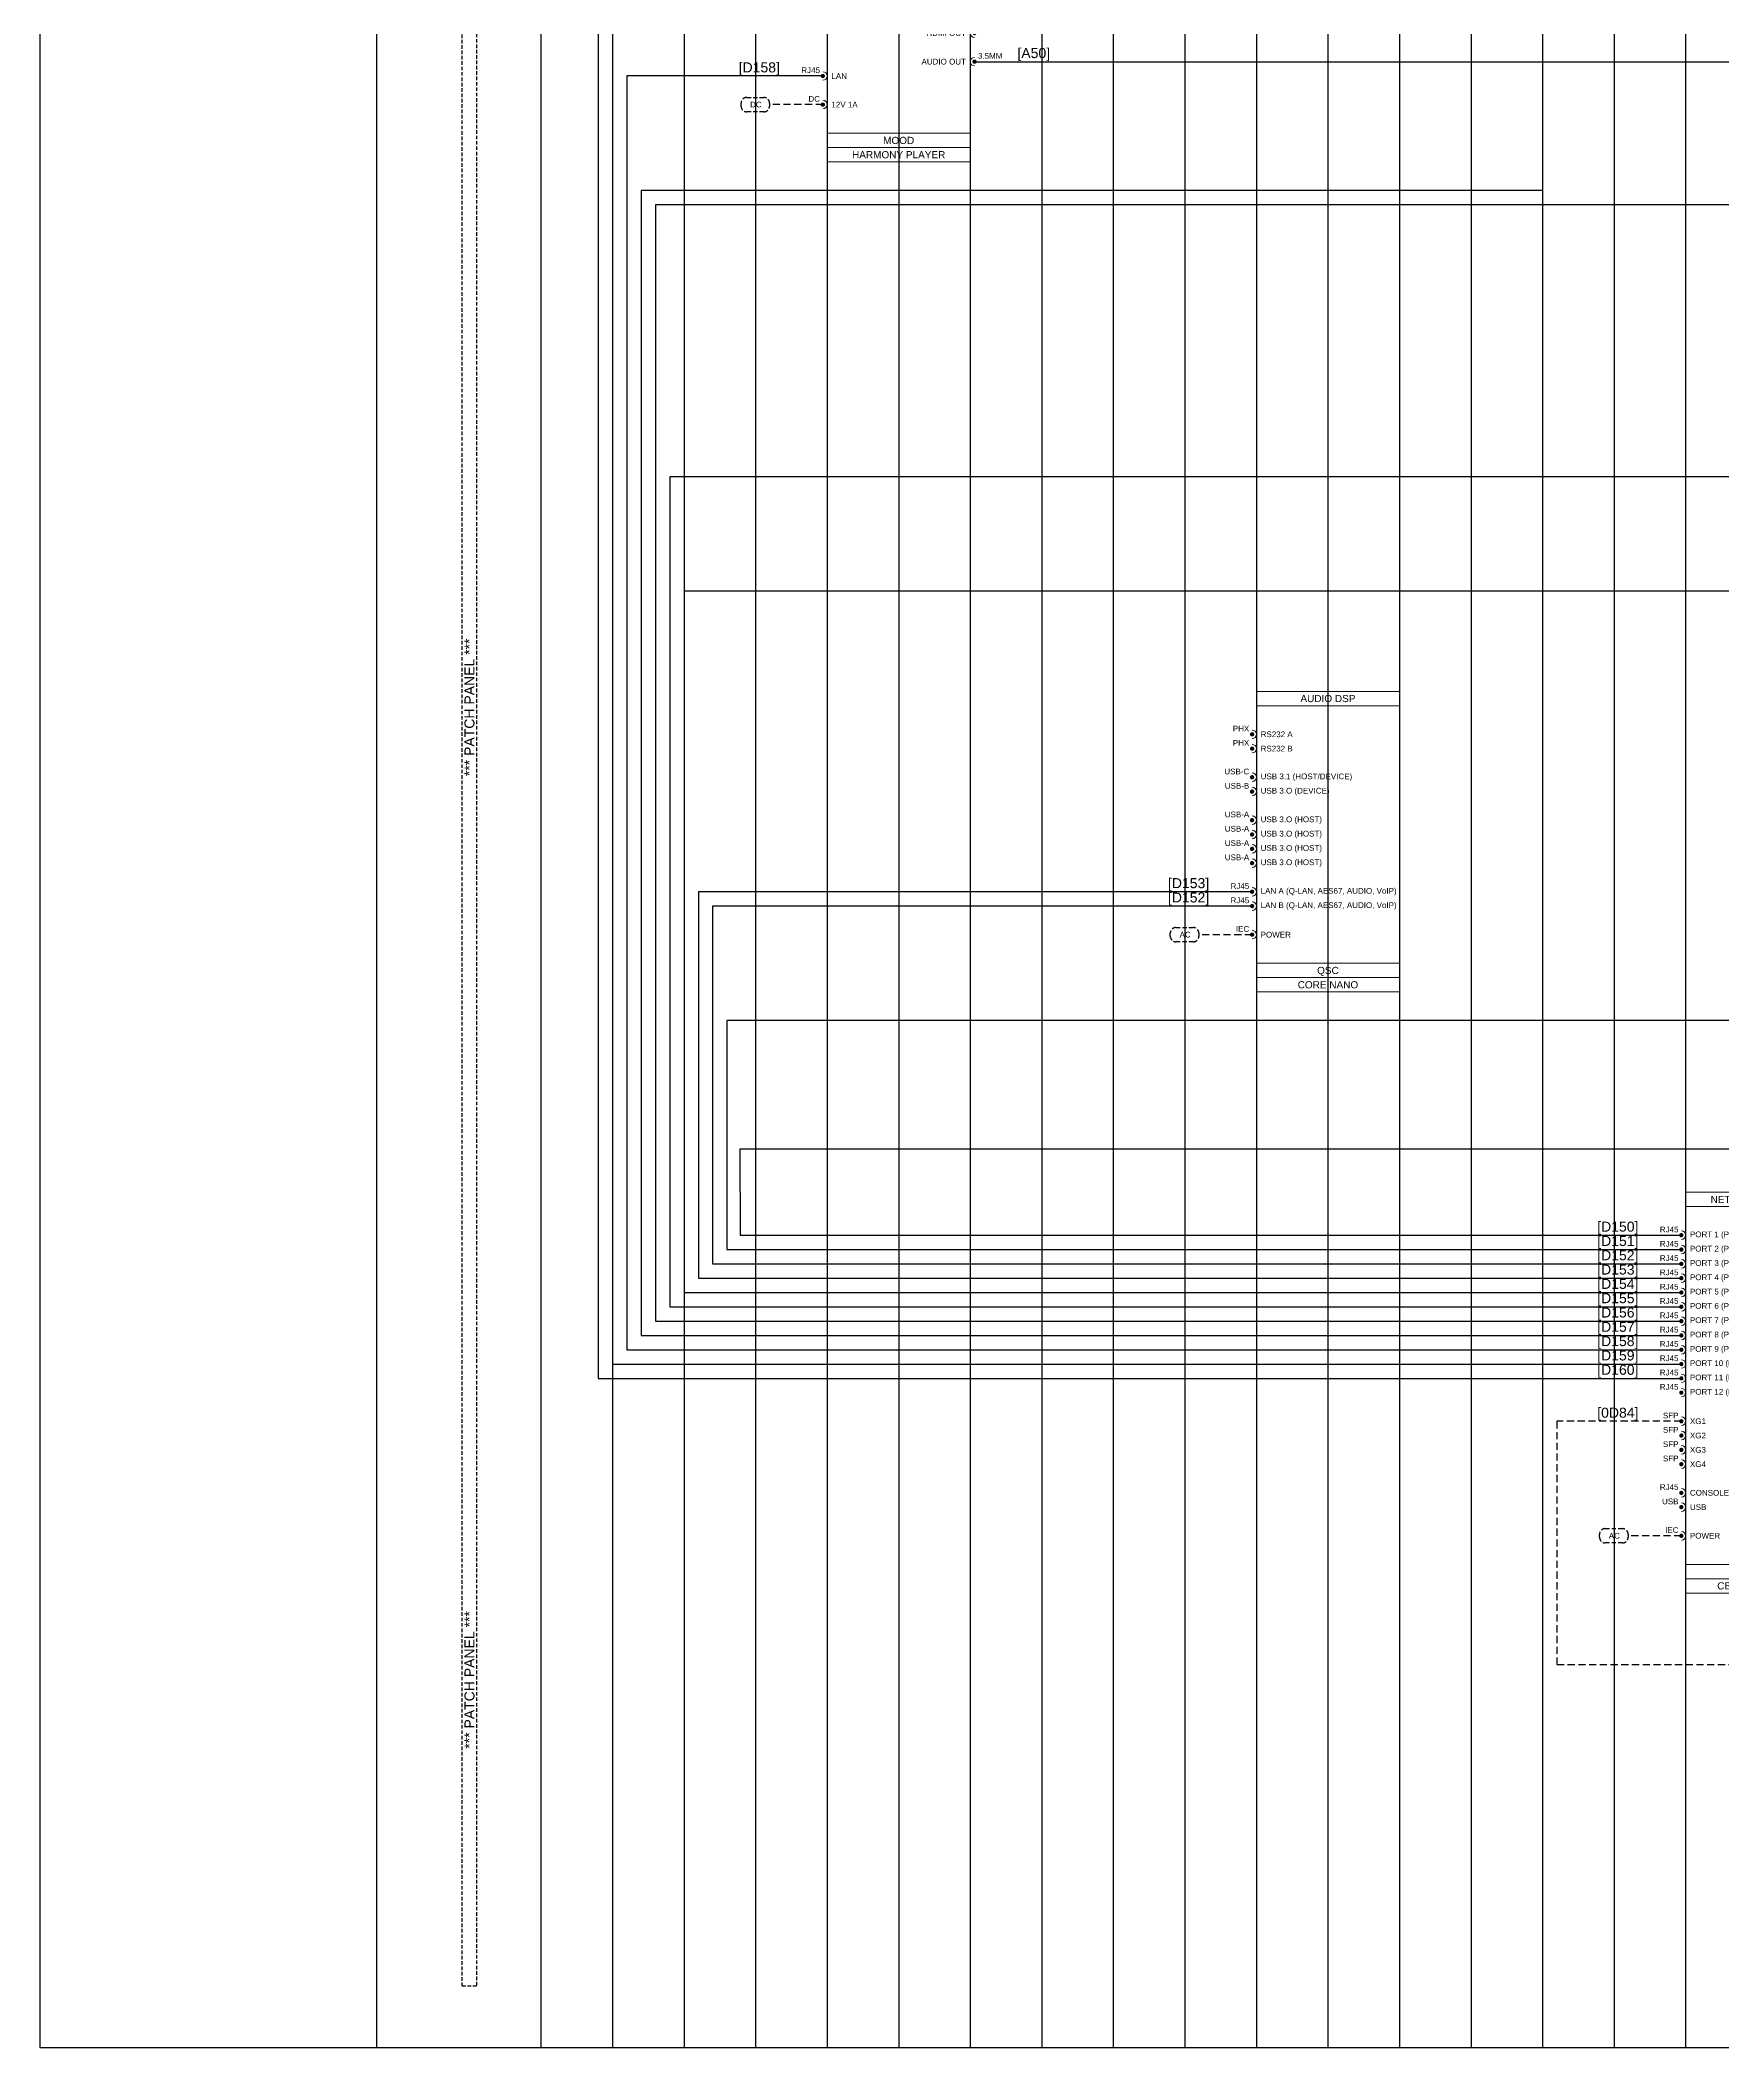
# Model space of a CAD drawing. Header units: millimetres. Extents: x -71336 to -33468, y -26189 to 22712.
# Drawn here: x -43835 to -43247, y -23452 to -22751 of the extents above; entities that cross this region are included whole.
import ezdxf
from ezdxf.enums import TextEntityAlignment as Align
from ezdxf.lldxf.tags import DXFTag

# ---------------------------------------------------------------- set-up
doc = ezdxf.new("R2010")
doc.units = ezdxf.units.MM
doc.linetypes.add('DASHED', pattern=[0.75, 0.5, -0.25])
doc.linetypes.add('DASHED2', pattern=[0.375, 0.25, -0.125])
for name, color, linetype in [('SC - 3 Core Flex', 7, 'DASHED'), ('SC - Cat - Green - Data', 84, 'Continuous'), ('SC - Cat - Green - Data - DANTE', 84, 'DANTE'), ('SC - Cat - Green - Data - DS', 84, 'DS'), ('SC - Cat - Green - Data - QLAN', 84, 'QLAN'), ('SC - Fibre', 170, 'DASHED'), ('SC - Starquad', 4, 'Continuous'), ('SC - Text', 7, 'Continuous'), ('Text', 7, 'Continuous')]:
    doc.layers.add(name, color=color, linetype=linetype)
doc.layers.add('SC - Equipment', color=7, linetype='Continuous', lineweight=13)
doc.layers.add('SC - Xlines', color=252, linetype='Continuous', plot=False)
doc.styles.add('ARIAL', font='arial.ttf')
doc.styles.get("Standard").update_dxf_attribs({"font": 'arial.ttf', "height": 35})
tags = doc.linetypes.add('DANTE', pattern='A,3.745209,-0.071128,["DANTE",ARIAL,S=0.5,R=0,X=0,Y=-0.25],-2.454793,3.728871', length=10.000001).pattern_tags.tags
tags[6] = DXFTag(74, 10)
tags = doc.linetypes.add('DS', pattern='A,1.939444,-0.075392,["DS",ARIAL,S=0.5,R=0,X=0,Y=-0.25],-1.06308,1.922084', length=5).pattern_tags.tags
tags[6] = DXFTag(74, 10)
tags = doc.linetypes.add('QLAN', pattern='A,3.942001,-0.106942,["QLAN",ARIAL,S=0.5,R=0,X=0,Y=-0.25],-1.981735,3.969322', length=10).pattern_tags.tags
tags[6] = DXFTag(74, 10)

# ---------------------------------------------------------------- blocks, each defined once
blk = doc.blocks.new('Cisco CBS350-24FP-4X - SCHEMATIC')
at = {"layer": 'SC - Equipment'}
for p, q in [((-25, 0), (25, 0)), ((-25, -140), (-25, 0)), ((25, 0), (25, -140)), ((25, -5), (-25, -5)), ((25, -130), (-25, -130)), ((25, -130), (-25, -130)), ((25, -135), (-25, -135)), ((25, -135), (-25, -135)), ((25, -135), (-25, -135)), ((25, -140), (-25, -140))]:
    blk.add_line(p, q, dxfattribs=at)
at = {"layer": 'SC - Equipment', "const_width": 0.7}
for points in [[(-26.1, -15, 1), (-26.9, -15, 1)], [(-26.1, -20, 1), (-26.9, -20, 1)], [(26.1, -15, -1), (26.9, -15, -1)], [(26.1, -20, -1), (26.9, -20, -1)], [(-26.1, -25, 1), (-26.9, -25, 1)], [(26.1, -25, -1), (26.9, -25, -1)], [(-26.1, -30, 1), (-26.9, -30, 1)], [(-26.1, -35, 1), (-26.9, -35, 1)], [(26.1, -30, -1), (26.9, -30, -1)], [(26.1, -35, -1), (26.9, -35, -1)], [(-26.1, -40, 1), (-26.9, -40, 1)], [(26.1, -40, -1), (26.9, -40, -1)], [(-26.1, -45, 1), (-26.9, -45, 1)], [(26.1, -45, -1), (26.9, -45, -1)], [(-26.1, -50, 1), (-26.9, -50, 1)], [(-26.1, -55, 1), (-26.9, -55, 1)], [(26.1, -50, -1), (26.9, -50, -1)], [(26.1, -55, -1), (26.9, -55, -1)], [(-26.1, -60, 1), (-26.9, -60, 1)], [(26.1, -60, -1), (26.9, -60, -1)], [(-26.1, -65, 1), (-26.9, -65, 1)], [(-26.1, -70, 1), (-26.9, -70, 1)], [(26.1, -65, -1), (26.9, -65, -1)], [(26.1, -70, -1), (26.9, -70, -1)], [(-26.1, -80, 1), (-26.9, -80, 1)], [(-26.1, -85, 1), (-26.9, -85, 1)], [(-26.1, -90, 1), (-26.9, -90, 1)], [(-26.1, -95, 1), (-26.9, -95, 1)], [(-26.1, -105, 1), (-26.9, -105, 1)], [(-26.1, -110, 1), (-26.9, -110, 1)], [(-26.1, -120, 1), (-26.9, -120, 1)]]:
    blk.add_lwpolyline(points, format="xyb", close=True, dxfattribs=at)
at = {"layer": 'SC - Equipment'}
for centre, start, end in [((-26.5, -15), 270, 90), ((26.5, -15), 90, 270), ((-26.5, -20), 270, 90), ((26.5, -20), 90, 270), ((-26.5, -25), 270, 90), ((26.5, -25), 90, 270), ((-26.5, -30), 270, 90), ((-26.5, -35), 270, 90), ((26.5, -30), 90, 270), ((26.5, -35), 90, 270), ((-26.5, -40), 270, 90), ((26.5, -40), 90, 270), ((-26.5, -45), 270, 90), ((-26.5, -50), 270, 90), ((26.5, -45), 90, 270), ((26.5, -50), 90, 270), ((-26.5, -55), 270, 90), ((26.5, -55), 90, 270), ((-26.5, -60), 270, 90), ((26.5, -60), 90, 270), ((-26.5, -65), 270, 90), ((-26.5, -70), 270, 90), ((26.5, -65), 90, 270), ((26.5, -70), 90, 270), ((-26.5, -80), 270, 90), ((-26.5, -85), 270, 90), ((-26.5, -90), 270, 90), ((-26.5, -95), 270, 90), ((-26.5, -105), 270, 90), ((-26.5, -110), 270, 90), ((-26.5, -120), 270, 90)]:
    blk.add_arc(centre, 1.5, start, end, dxfattribs=at)
at = {"ltscale": 5}
for tag, p in [('DESCRIPTION', (0, -2.5)), ('MAKE', (0, -132.5)), ('MODEL', (0, -137.5))]:
    blk.add_attdef(tag, text='', height=2.5, dxfattribs=at).set_placement(p, align=Align.MIDDLE_CENTER)
at = {"ltscale": 5, "flags": 1}
for tag, p in [('ROOM_TYPE', (45, -5)), ('LOCATION', (45, -10)), ('RACK_EQUIPMENT_(Y/N)', (45, -15)), ('IP_(Y/N)', (45, -30)), ('POE(WATT)', (45, -35)), ('AMP(@240V)', (45, -40)), ('WATT', (45, -45)), ('BTU/H', (45, -50)), ('WEIGHT(KG)', (45, -55)), ('TRANSFORMER_TAPS', (45, -60))]:
    blk.add_attdef(tag, p, '', height=2.5, dxfattribs=at)
blk.add_attdef('BRACKET', text='', height=2.5, dxfattribs=at).set_placement((0, -127.5), align=Align.MIDDLE_CENTER)
at = {"layer": 'SC - Equipment', "ltscale": 5, "char_height": 2}
for s, insert, width, attachment_point in [('RJ45', (-27.5, -13), 5.7736, 6), ('PORT 1 (POE+)', (-23.5, -15), 23.5, 4), ('PORT 13 (POE+)', (23.5, -15), 23.5, 6), ('RJ45', (27.72, -13), 7.1748, 4), ('RJ45', (-27.5, -18), 5.7736, 6), ('PORT 2 (POE+)', (-23.5, -20), 23.5, 4), ('PORT 14 (POE+)', (23.5, -20), 23.5, 6), ('RJ45', (27.72, -18), 7.1748, 4), ('RJ45', (-27.5, -23), 5.7736, 6), ('RJ45', (-27.5, -28), 5.7736, 6), ('PORT 3 (POE+)', (-23.5, -25), 23.5, 4), ('PORT 15 (POE+)', (23.5, -25), 23.5, 6), ('RJ45', (27.72, -23), 7.1748, 4), ('RJ45', (27.72, -28), 7.1748, 4), ('RJ45', (-27.5, -33), 5.7736, 6), ('PORT 4 (POE+)', (-23.5, -30), 23.5, 4), ('PORT 5 (POE+)', (-23.5, -35), 23.5, 4), ('PORT 16 (POE+)', (23.5, -30), 23.5, 6), ('PORT 17 (POE+)', (23.5, -35), 23.5, 6), ('RJ45', (27.72, -33), 7.1748, 4), ('RJ45', (-27.5, -38), 5.7736, 6), ('RJ45', (-27.5, -43), 5.7736, 6), ('PORT 6 (POE+)', (-23.5, -40), 23.5, 4), ('PORT 18 (POE+)', (23.5, -40), 23.5, 6), ('RJ45', (27.72, -38), 7.1748, 4), ('RJ45', (27.72, -43), 7.1748, 4), ('RJ45', (-27.5, -48), 5.7736, 6), ('PORT 7 (POE+)', (-23.5, -45), 23.5, 4), ('PORT 8 (POE+)', (-23.5, -50), 23.5, 4), ('\\pxt10;PORT 19 (POE+)', (23.5, -45), 23.5, 6), ('PORT 20 (POE+)', (23.5, -50), 23.5, 6), ('RJ45', (27.72, -48), 7.1748, 4), ('RJ45', (-27.5, -53), 5.7736, 6), ('PORT 9 (POE+)', (-23.5, -55), 23.5, 4), ('PORT 21 (POE+)', (23.5, -55), 23.5, 6), ('RJ45', (27.72, -53), 7.1748, 4), ('RJ45', (-27.5, -58), 5.7736, 6), ('RJ45', (-27.5, -63), 5.7736, 6), ('PORT 10 (POE+)', (-23.5, -60), 23.5, 4), ('PORT 22 (POE+)', (23.5, -60), 23.5, 6), ('RJ45', (27.72, -58), 7.1748, 4), ('RJ45', (27.72, -63), 7.1748, 4), ('RJ45', (-27.5, -68), 5.7736, 6), ('PORT 11 (POE+)', (-23.5, -65), 23.5, 4), ('PORT 12 (POE+)', (-23.5, -70), 23.5, 4), ('PORT 23 (POE+)', (23.5, -65), 23.5, 6), ('PORT 24 (POE+)', (23.5, -70), 23.5, 6), ('RJ45', (27.72, -68), 7.1748, 4), ('SFP', (-27.5, -78), 5.7736, 6), ('SFP', (-27.5, -83), 5.7736, 6), ('XG1', (-23.5, -80), 23.5, 4), ('XG2', (-23.5, -85), 23.5, 4), ('SFP', (-27.5, -88), 5.7736, 6), ('XG3', (-23.5, -90), 23.5, 4), ('SFP', (-27.5, -93), 5.7736, 6), ('XG4', (-23.5, -95), 23.5, 4), ('RJ45', (-27.5, -103), 5.7736, 6), ('CONSOLE', (-23.5, -105), 23.5, 4), ('USB', (-27.5, -108), 5.7736, 6), ('USB', (-23.5, -110), 23.5, 4), ('IEC', (-27.5, -118), 5.7736, 6), ('POWER', (-23.5, -120), 23.5, 4)]:
    blk.add_mtext(s, dxfattribs=dict(at, insert=insert, width=width, attachment_point=attachment_point))
blk = doc.blocks.new('QSC CORE NANO - SCHEMATIC')
at = {"layer": 'SC - Equipment'}
for p, q in [((-25, 0), (25, 0)), ((-25, -105), (-25, 0)), ((25, 0), (25, -105)), ((25, -5), (-25, -5)), ((25, -95), (-25, -95)), ((25, -95), (-25, -95)), ((25, -100), (-25, -100)), ((25, -100), (-25, -100)), ((25, -100), (-25, -100)), ((25, -105), (-25, -105))]:
    blk.add_line(p, q, dxfattribs=at)
at = {"layer": 'SC - Equipment', "const_width": 0.7}
for points in [[(-26.1, -15, 1), (-26.9, -15, 1)], [(-26.1, -20, 1), (-26.9, -20, 1)], [(-26.1, -30, 1), (-26.9, -30, 1)], [(-26.1, -35, 1), (-26.9, -35, 1)], [(-26.1, -45, 1), (-26.9, -45, 1)], [(-26.1, -50, 1), (-26.9, -50, 1)], [(-26.1, -55, 1), (-26.9, -55, 1)], [(-26.1, -60, 1), (-26.9, -60, 1)], [(-26.1, -70, 1), (-26.9, -70, 1)], [(-26.1, -75, 1), (-26.9, -75, 1)], [(-26.1, -85, 1), (-26.9, -85, 1)]]:
    blk.add_lwpolyline(points, format="xyb", close=True, dxfattribs=at)
at = {"layer": 'SC - Equipment'}
for centre in [(-26.5, -15), (-26.5, -20), (-26.5, -30), (-26.5, -35), (-26.5, -45), (-26.5, -50), (-26.5, -55), (-26.5, -60), (-26.5, -70), (-26.5, -75), (-26.5, -85)]:
    blk.add_arc(centre, 1.5, 270, 90, dxfattribs=at)
at = {"ltscale": 5}
for tag, p in [('DESCRIPTION', (0, -2.5)), ('MAKE', (0, -97.5)), ('MODEL', (0, -102.5))]:
    blk.add_attdef(tag, text='', height=2.5, dxfattribs=at).set_placement(p, align=Align.MIDDLE_CENTER)
at = {"ltscale": 5, "flags": 1}
for tag, p in [('ROOM_TYPE', (45, -5)), ('LOCATION', (45, -10)), ('RACK_EQUIPMENT_(Y/N)', (45, -15)), ('IP_(Y/N)', (45, -30)), ('POE(WATT)', (45, -35)), ('AMP(@240V)', (45, -40)), ('WATT', (45, -45)), ('BTU/H', (45, -50)), ('WEIGHT(KG)', (45, -55)), ('TRANSFORMER_TAPS', (45, -60))]:
    blk.add_attdef(tag, p, '', height=2.5, dxfattribs=at)
blk.add_attdef('BRACKET', text='', height=2.5, dxfattribs=at).set_placement((0, -92.5), align=Align.MIDDLE_CENTER)
at = {"layer": 'SC - Equipment', "ltscale": 5, "char_height": 2}
for s, insert, width, attachment_point in [('PHX', (-27.5, -13), 5.7736, 6), ('RS232 A', (-23.5, -15), 23.5, 4), ('PHX', (-27.5, -18), 5.7736, 6), ('RS232 B', (-23.5, -20), 23.5, 4), ('USB-C', (-27.5, -28), 5.7736, 6), ('USB-B', (-27.5, -33), 5.7736, 6), ('USB 3.1 (HOST/DEVICE)', (-23.5, -30), 32.2205, 4), ('USB 3.O (DEVICE)', (-23.5, -35), 32.2205, 4), ('USB-A', (-27.5, -43), 5.7736, 6), ('USB-A', (-27.5, -48), 5.7736, 6), ('USB 3.O (HOST)', (-23.5, -45), 32.2205, 4), ('USB 3.O (HOST)', (-23.5, -50), 32.2205, 4), ('USB-A', (-27.5, -53), 5.7736, 6), ('USB 3.O (HOST)', (-23.5, -55), 32.2205, 4), ('USB-A', (-27.5, -58), 5.7736, 6), ('USB 3.O (HOST)', (-23.5, -60), 32.2205, 4), ('RJ45', (-27.5, -68), 5.7736, 6), ('LAN A (Q-LAN, AES67, AUDIO, VoIP)', (-23.5, -70), 47.6216, 4), ('RJ45', (-27.5, -73), 5.7736, 6), ('LAN B (Q-LAN, AES67, AUDIO, VoIP)', (-23.5, -75), 58.4393, 4), ('IEC', (-27.5, -83), 5.7736, 6), ('POWER', (-23.5, -85), 23.5, 4)]:
    blk.add_mtext(s, dxfattribs=dict(at, insert=insert, width=width, attachment_point=attachment_point))
blk = doc.blocks.new('MOOD MEDIA AUDIO PLAYER - SCHEMATIC')
at = {"layer": 'SC - Equipment'}
for p, q in [((-25, 0), (25, 0)), ((-25, -60), (-25, 0)), ((25, 0), (25, -60)), ((25, -5), (-25, -5)), ((25, -50), (-25, -50)), ((25, -50), (-25, -50)), ((25, -55), (-25, -55)), ((25, -55), (-25, -55)), ((25, -55), (-25, -55)), ((25, -60), (-25, -60))]:
    blk.add_line(p, q, dxfattribs=at)
at = {"layer": 'SC - Equipment', "const_width": 0.7}
for points in [[(26.1, -15, -1), (26.9, -15, -1)], [(26.1, -25, -1), (26.9, -25, -1)], [(-26.1, -30, 1), (-26.9, -30, 1)], [(-26.1, -40, 1), (-26.9, -40, 1)]]:
    blk.add_lwpolyline(points, format="xyb", close=True, dxfattribs=at)
at = {"layer": 'SC - Equipment'}
for centre, start, end in [((26.5, -15), 90, 270), ((26.5, -25), 90, 270), ((-26.5, -30), 270, 90), ((-26.5, -40), 270, 90)]:
    blk.add_arc(centre, 1.5, start, end, dxfattribs=at)
at = {"ltscale": 5}
for tag, p in [('DESCRIPTION', (0, -2.5)), ('MAKE', (0, -52.5)), ('MODEL', (0, -57.5))]:
    blk.add_attdef(tag, text='', height=2.5, dxfattribs=at).set_placement(p, align=Align.MIDDLE_CENTER)
at = {"ltscale": 5, "flags": 1}
for tag, p in [('ROOM_TYPE', (45, -5)), ('LOCATION', (45, -10)), ('RACK_EQUIPMENT_(Y/N)', (45, -15)), ('IP_(Y/N)', (45, -30)), ('POE(WATT)', (45, -35)), ('AMP(@240V)', (45, -40)), ('WATT', (45, -45)), ('BTU/H', (45, -50)), ('WEIGHT(KG)', (45, -55)), ('TRANSFORMER_TAPS', (45, -60))]:
    blk.add_attdef(tag, p, '', height=2.5, dxfattribs=at)
blk.add_attdef('BRACKET', text='', height=2.5, dxfattribs=at).set_placement((0, -47.5), align=Align.MIDDLE_CENTER)
at = {"layer": 'SC - Equipment', "ltscale": 5, "char_height": 2}
for s, insert, width, attachment_point in [('HDMI OUT', (23.5, -15), 23.5, 6), ('HDMI', (27.72, -13), 7.1748, 4), ('RJ45', (-27.5, -28), 5.7736, 6), ('AUDIO OUT', (23.5, -25), 23.5, 6), ('3.5MM', (27.72, -23), 7.1748, 4), ('LAN', (-23.5, -30), 23.5, 4), ('DC', (-27.5, -38), 5.7736, 6), ('12V 1A', (-23.5, -40), 23.5, 4)]:
    blk.add_mtext(s, dxfattribs=dict(at, insert=insert, width=width, attachment_point=attachment_point))

msp = doc.modelspace()

# ---------------------------------------------------------------- linework, layer by layer
at = {"linetype": 'DASHED2', "ltscale": 5}
msp.add_lwpolyline([(-43687.793, -23430.74), (-43687.793, -22534.842), (-43682.793, -22534.842), (-43682.793, -23430.74)], close=True, dxfattribs=at)
at = {"layer": 'SC - 3 Core Flex', "ltscale": 3}
for points in [[(-43588.388, -22770.865), (-43582.388, -22770.865, -0.4142136), (-43580.388, -22772.865), (-43580.388, -22773.865, -0.4142136), (-43582.388, -22775.865), (-43588.388, -22775.865, -0.4142136), (-43590.388, -22773.865), (-43590.388, -22772.865, -0.4142136)], [(-43438.391, -23060.865), (-43432.391, -23060.865, -0.4142136), (-43430.391, -23062.865), (-43430.391, -23063.865, -0.4142136), (-43432.391, -23065.865), (-43438.391, -23065.865, -0.4142136), (-43440.391, -23063.865), (-43440.391, -23062.865, -0.4142136)], [(-43288.391, -23270.867), (-43282.391, -23270.867, -0.4142136), (-43280.391, -23272.867), (-43280.391, -23273.867, -0.4142136), (-43282.391, -23275.867), (-43288.391, -23275.867, -0.4142136), (-43290.391, -23273.867), (-43290.391, -23272.867, -0.4142136)]]:
    msp.add_lwpolyline(points, format="xyb", close=True, dxfattribs=at)
at = {"layer": 'SC - 3 Core Flex', "ltscale": 5}
for points in [[(-43561.79, -22773.365), (-43580.388, -22773.365)], [(-43411.793, -23063.365), (-43430.391, -23063.365)], [(-43261.793, -23273.367), (-43280.391, -23273.367)]]:
    msp.add_lwpolyline(points, dxfattribs=at)
at = {"layer": 'SC - Cat - Green - Data', "ltscale": 5}
for points in [[(-43561.793, -22608.365), (-43640.293, -22608.365), (-43640.293, -23218.367), (-43261.793, -23218.367)], [(-43261.793, -22643.364), (-43310.293, -22643.364), (-43310.293, -22803.365), (-43625.293, -22803.365), (-43625.293, -23203.367), (-43261.793, -23203.367)], [(-42961.79, -22868.365), (-43005.293, -22868.365), (-43005.294, -22943.365), (-43610.293, -22943.364), (-43610.293, -23188.367), (-43261.793, -23188.367)], [(-42961.79, -23093.365), (-43010.293, -23093.365), (-43010.293, -23138.253), (-43590.818, -23138.253), (-43590.733, -23168.367), (-43261.793, -23168.367)]]:
    msp.add_lwpolyline(points, dxfattribs=at)
at = {"layer": 'SC - Cat - Green - Data - DANTE', "ltscale": 5}
for points in [[(-43111.79, -22808.365), (-43620.293, -22808.365), (-43620.293, -23198.367), (-43261.793, -23198.367)], [(-43111.788, -22903.365), (-43615.293, -22903.365), (-43615.293, -23193.367), (-43261.793, -23193.367)], [(-43411.793, -23048.365), (-43605.293, -23048.365), (-43605.293, -23183.367), (-43261.793, -23183.367)], [(-43411.793, -23053.365), (-43600.293, -23053.365), (-43600.293, -23178.367), (-43261.793, -23178.367)], [(-43111.79, -23093.365), (-43595.293, -23093.365), (-43595.293, -23173.367), (-43261.793, -23173.367)]]:
    msp.add_lwpolyline(points, dxfattribs=at)
at = {"layer": 'SC - Cat - Green - Data - DS', "ltscale": 5}
msp.add_lwpolyline([(-43561.79, -22763.365), (-43630.293, -22763.364), (-43630.293, -23208.367), (-43261.793, -23208.367)], dxfattribs=at)
at = {"layer": 'SC - Cat - Green - Data - QLAN', "ltscale": 5}
msp.add_lwpolyline([(-43411.793, -22648.365), (-43635.293, -22648.378), (-43635.293, -23213.367), (-43261.793, -23213.367)], dxfattribs=at)
at = {"layer": 'SC - Fibre', "ltscale": 5}
msp.add_lwpolyline([(-43261.793, -23233.362), (-43305.293, -23233.373), (-43305.293, -23318.369), (-42787.793, -23318.369)], dxfattribs=at)
at = {"layer": 'SC - Starquad', "ltscale": 5}
msp.add_lwpolyline([(-43508.79, -22758.365), (-43210.293, -22758.365), (-43210.293, -22998.365), (-43126.791, -22998.365), (-43126.791, -23018.365)], dxfattribs=at)
at = {"layer": 'SC - Xlines', "ltscale": 5, "transparency": 33554687}
msp.add_lwpolyline([(-43835.293, -22513.364), (-42635.293, -22513.371), (-42635.293, -23452.271), (-43835.293, -23452.264)], close=True, dxfattribs=at)
at = {"layer": 'SC - Xlines', "ltscale": 5}
for points in [[(-43717.793, -22513.367), (-43717.793, -23452.265)], [(-43635.293, -22513.367), (-43635.293, -23452.265)], [(-43585.293, -22513.367), (-43585.293, -23452.265)], [(-43535.293, -22513.367), (-43535.293, -23452.265)], [(-43485.293, -22513.367), (-43485.293, -23452.265)], [(-43435.293, -22513.367), (-43435.293, -23452.265)], [(-43385.293, -22513.367), (-43385.293, -23452.265)], [(-43335.293, -22513.367), (-43335.293, -23452.265)], [(-43285.293, -22513.367), (-43285.293, -23452.265)]]:
    msp.add_lwpolyline(points, dxfattribs=at)
at = {"layer": 'SC - Xlines', "color": 250, "ltscale": 5}
for points in [[(-43660.293, -22513.367), (-43660.293, -23452.265)], [(-43610.293, -22513.367), (-43610.293, -23452.265)], [(-43560.293, -22513.367), (-43560.293, -23452.265)], [(-43510.293, -22513.367), (-43510.293, -23452.265)], [(-43460.293, -22513.367), (-43460.293, -23452.265)], [(-43410.293, -22513.367), (-43410.293, -23452.265)], [(-43360.293, -22513.367), (-43360.293, -23452.265)], [(-43310.293, -22513.367), (-43310.293, -23452.265)], [(-43260.293, -22513.367), (-43260.293, -23452.265)]]:
    msp.add_lwpolyline(points, dxfattribs=at)

# ---------------------------------------------------------------- block references
at = {"ltscale": 5}
for name, p, values in [('MOOD MEDIA AUDIO PLAYER - SCHEMATIC', (-43535.29, -22733.365), {'DESCRIPTION': 'DIGITAL MEDIA PLAYER', 'MAKE': 'MOOD', 'MODEL': 'HARMONY PLAYER'}), ('QSC CORE NANO - SCHEMATIC', (-43385.293, -22978.365), {'DESCRIPTION': 'AUDIO DSP', 'MAKE': 'QSC', 'MODEL': 'CORE NANO'}), ('Cisco CBS350-24FP-4X - SCHEMATIC', (-43235.293, -23153.367), {'DESCRIPTION': 'NETWORK SWITCH', 'MAKE': 'CISCO', 'MODEL': 'CBS350-24FP-4X'})]:
    msp.add_blockref(name, p, dxfattribs=at).add_auto_attribs(values)

# ---------------------------------------------------------------- texts
at = {"layer": 'SC - Text', "char_height": 3.5}
for s, insert, width, attachment_point in [('[A50]', (-43493.793, -22758.165), 15.57197, 7), ('[D158]', (-43576.791, -22763.165), 14.6761, 9), ('[D153]', (-43426.793, -23048.165), 14.6761, 9), ('[D152]', (-43426.793, -23053.165), 14.6761, 9), ('[D150]', (-43276.793, -23168.167), 14.6761, 9), ('[D151]', (-43276.793, -23173.167), 14.6761, 9), ('[D152]', (-43276.793, -23178.167), 14.6761, 9), ('[D153]', (-43276.793, -23183.167), 14.6761, 9), ('[D154]', (-43276.793, -23188.167), 14.6761, 9), ('[D155]', (-43276.793, -23193.167), 14.6761, 9), ('[D156]', (-43276.793, -23198.167), 14.6761, 9), ('[D157]', (-43276.793, -23203.167), 14.6761, 9), ('[D158]', (-43276.793, -23208.167), 14.6761, 9), ('[D159]', (-43276.793, -23213.167), 14.6761, 9), ('[D160]', (-43276.793, -23218.167), 14.6761, 9), ('[0D84]', (-43276.781, -23233.171), 14.6761, 9)]:
    msp.add_mtext(s, dxfattribs=dict(at, insert=insert, width=width, attachment_point=attachment_point))
at = {"layer": 'SC - Text', "char_height": 3.5, "width": 136.51602, "attachment_point": 1, "rotation": 90, "style": 'ARIAL'}
for insert in [(-43687.025, -23007.985), (-43687.025, -23347.777)]:
    msp.add_mtext('*** PATCH PANEL ***', dxfattribs=dict(at, insert=insert))
at = {"layer": 'Text', "char_height": 2, "width": 143.97126, "attachment_point": 5}
for s, insert in [('DC', (-43585.188, -22773.365)), ('AC', (-43435.191, -23063.365)), ('AC', (-43285.191, -23273.367))]:
    msp.add_mtext(s, dxfattribs=dict(at, insert=insert))

doc.saveas('drawing.dxf')
